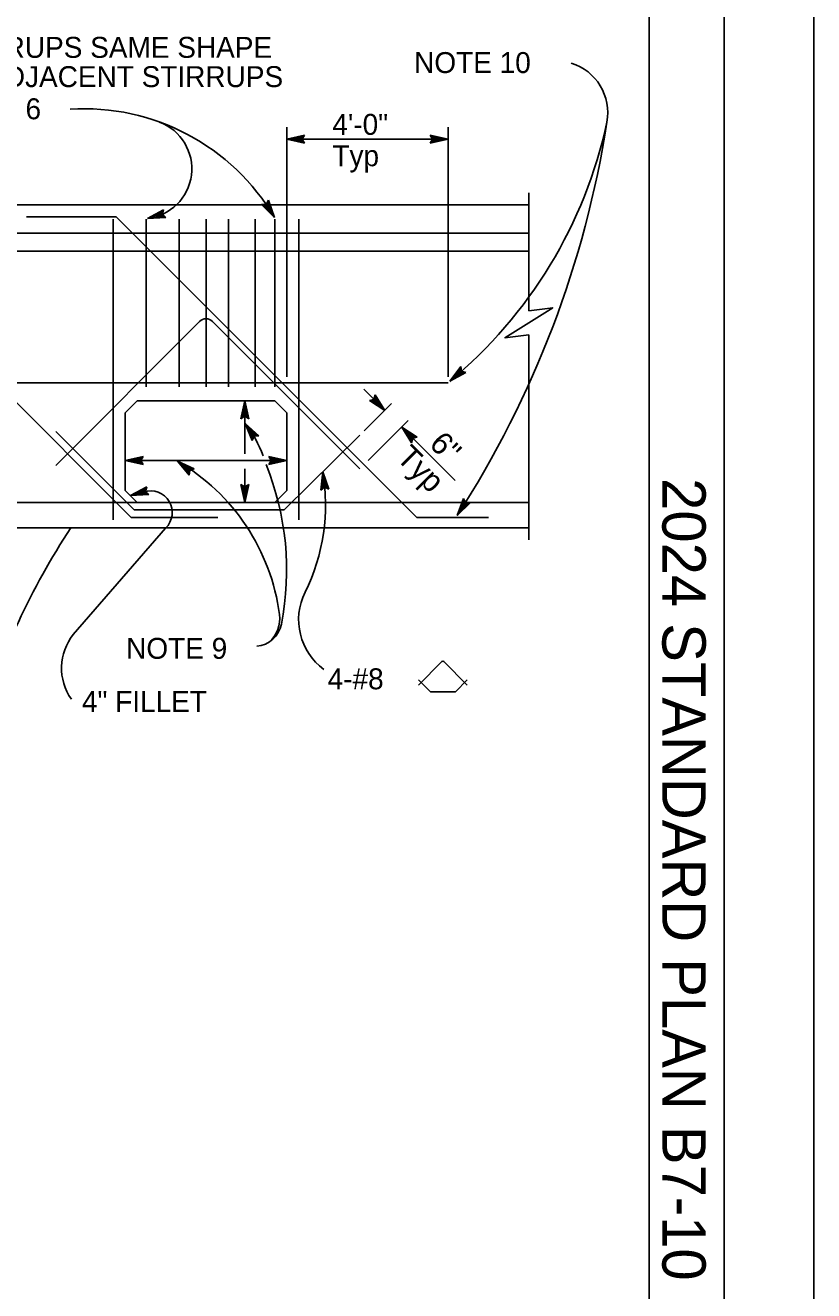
# Model space of a CAD drawing. Extents: x -894 to 866, y -472 to 714.
# Drawn here: x 602.2 to 866, y 35.3 to 458.4 of the extents above; entities that cross this region are included whole.
import ezdxf

# ---------------------------------------------------------------- set-up
doc = ezdxf.new("R2010")
doc.units = 0
for name, color, linetype in [('56 Stage 3 Anno', 7, 'Continuous'), ('57 Undefined', 7, 'Continuous'), ('60 Nongeo Data', 7, 'Continuous'), ('border_PLOTTING-ELEMENTS', 7, 'Continuous'), ('border_rw_22x34_Cut_Lines', 7, 'Continuous'), ('border_SHEET', 7, 'Continuous'), ('border_WITHIN-BORDER-anno', 7, 'Continuous')]:
    doc.layers.add(name, color=color, linetype=linetype)

msp = doc.modelspace()

# ---------------------------------------------------------------- linework, layer by layer
at = {"layer": '56 Stage 3 Anno'}
for p, q in [((689.69, 388.86), (689.69, 424.36)), ((743.69, 388.86), (743.69, 424.36)), ((689.69, 420.36), (695.69, 421.69)), ((689.69, 420.36), (743.69, 420.36)), ((695.69, 419.02), (689.69, 420.36)), ((689.69, 420.36), (689.69, 420.36)), ((695.47, 419.37), (691.07, 420.36)), ((691.08, 420.36), (695.45, 421.33)), ((692.45, 420.36), (695.27, 420.98)), ((695.24, 419.73), (692.45, 420.36)), ((693.83, 420.35), (695.04, 420.62)), ((695.06, 420.08), (693.83, 420.35)), ((695.69, 421.69), (694.89, 420.36)), ((694.89, 420.36), (695.69, 419.02)), ((695.69, 421.69), (695.69, 421.69)), ((695.69, 419.02), (695.69, 419.02)), ((738.49, 420.36), (737.69, 421.7)), ((737.69, 421.7), (737.69, 421.7)), ((737.69, 421.7), (743.69, 420.36)), ((743.69, 420.36), (737.69, 419.03)), ((737.69, 419.03), (738.49, 420.36)), ((737.69, 419.03), (737.69, 419.03)), ((737.9, 421.34), (742.31, 420.36)), ((742.3, 420.35), (737.92, 419.39)), ((740.92, 420.36), (738.1, 419.73)), ((738.14, 420.98), (740.92, 420.36)), ((738.31, 420.64), (739.54, 420.36)), ((739.54, 420.36), (738.33, 420.09)), ((743.69, 420.36), (743.69, 420.36)), ((681.29, 398.5), (682.84, 398.53)), ((685.6, 394.12), (681.29, 398.5)), ((681.29, 398.5), (681.29, 398.5)), ((684.86, 395.3), (681.72, 398.49)), ((684.14, 396.46), (682.11, 398.52)), ((683.4, 397.63), (682.54, 398.52)), ((682.84, 398.53), (683.55, 399.92)), ((682.98, 398.82), (683.4, 397.63)), ((683.18, 399.15), (684.14, 396.46)), ((683.36, 399.54), (684.87, 395.29)), ((683.55, 399.92), (683.55, 399.92)), ((683.55, 399.92), (685.6, 394.12)), ((643.11, 393.83), (648.52, 396.74)), ((649.24, 394.17), (643.11, 393.83)), ((643.11, 393.83), (643.11, 393.83)), ((648.94, 394.45), (644.43, 394.2)), ((644.44, 394.21), (648.39, 396.33)), ((645.76, 394.58), (648.31, 395.95)), ((648.62, 394.73), (645.76, 394.58)), ((647.09, 394.95), (648.18, 395.54)), ((648.35, 395.02), (647.09, 394.95)), ((648.52, 396.74), (648.11, 395.24)), ((648.11, 395.24), (649.24, 394.17)), ((648.52, 396.74), (648.52, 396.74)), ((649.24, 394.17), (649.24, 394.17)), ((685.6, 394.12), (685.6, 394.12)), ((689.69, 340.86), (689.69, 388.86)), ((743.69, 340.86), (743.69, 388.86)), ((744.21, 339.36), (747.89, 344.28)), ((744.21, 339.36), (747.89, 344.28)), ((745.26, 340.27), (747.95, 343.86)), ((745.26, 340.27), (747.95, 343.86)), ((746.31, 341.16), (748.04, 343.48)), ((746.31, 341.16), (748.04, 343.48)), ((747.35, 342.06), (748.1, 343.05)), ((747.35, 342.06), (748.1, 343.05)), ((747.89, 344.28), (747.89, 344.28)), ((747.89, 344.28), (748.15, 342.75)), ((747.89, 344.28), (747.89, 344.28)), ((747.89, 344.28), (748.15, 342.75)), ((748.15, 342.75), (749.63, 342.26)), ((748.15, 342.75), (749.63, 342.26)), ((749.63, 342.26), (744.21, 339.36)), ((749.63, 342.26), (744.21, 339.36)), ((744.21, 339.36), (744.21, 339.36)), ((744.21, 339.36), (744.21, 339.36)), ((749.24, 342.39), (745.26, 340.26)), ((749.24, 342.39), (745.26, 340.26)), ((748.83, 342.51), (746.31, 341.16)), ((748.83, 342.51), (746.31, 341.16)), ((748.47, 342.65), (747.35, 342.06)), ((748.47, 342.65), (747.35, 342.06)), ((749.63, 342.26), (749.63, 342.26)), ((749.63, 342.26), (749.63, 342.26)), ((715.48, 336.73), (722.55, 329.66)), ((718.87, 333.33), (719.25, 334.85)), ((719.16, 334.44), (721.57, 330.63)), ((719.25, 334.85), (719.25, 334.85)), ((719.25, 334.85), (722.55, 329.66)), ((674.35, 326.86), (675.69, 332.86)), ((674.35, 326.86), (675.69, 332.86)), ((674.7, 327.07), (675.69, 331.48)), ((674.7, 327.07), (675.69, 331.48)), ((675.06, 327.31), (675.68, 330.1)), ((675.06, 327.31), (675.68, 330.1)), ((675.68, 330.1), (676.31, 327.27)), ((675.68, 330.1), (676.31, 327.27)), ((675.69, 332.86), (675.69, 332.86)), ((675.69, 332.86), (677.02, 326.86)), ((675.69, 332.86), (675.69, 332.86)), ((675.69, 332.86), (677.02, 326.86)), ((675.69, 315.16), (675.69, 332.86)), ((675.69, 331.47), (676.66, 327.09)), ((675.69, 331.47), (676.66, 327.09)), ((715.57, 322.84), (724.73, 332)), ((717.37, 332.96), (718.87, 333.33)), ((722.55, 329.66), (717.37, 332.96)), ((717.37, 332.96), (717.37, 332.96)), ((721.56, 330.64), (717.79, 333.05)), ((720.6, 331.61), (718.16, 333.17)), ((719.62, 332.59), (718.58, 333.25)), ((718.95, 333.65), (719.62, 332.59)), ((719.07, 334.02), (720.6, 331.61)), ((675.69, 327.66), (674.35, 326.86)), ((675.69, 327.66), (674.35, 326.86)), ((674.35, 326.86), (674.35, 326.86)), ((674.35, 326.86), (674.35, 326.86)), ((675.41, 327.48), (675.68, 328.71)), ((675.41, 327.48), (675.68, 328.71)), ((675.68, 328.71), (675.95, 327.51)), ((675.68, 328.71), (675.95, 327.51)), ((677.02, 326.86), (675.69, 327.66)), ((677.02, 326.86), (675.69, 327.66)), ((677.02, 326.86), (677.02, 326.86)), ((677.02, 326.86), (677.02, 326.86)), ((716.92, 312.94), (730.28, 326.29)), ((722.55, 329.66), (722.55, 329.66)), ((678.13, 319.59), (675.78, 325.27)), ((675.78, 325.27), (675.78, 325.27)), ((675.78, 325.27), (680.32, 321.13)), ((678.3, 319.97), (676.57, 324.14)), ((676.58, 324.13), (679.89, 321.11)), ((678.46, 320.37), (677.36, 323.01)), ((677.36, 323.01), (679.5, 321.06)), ((678.64, 320.71), (678.16, 321.88)), ((678.16, 321.88), (679.07, 321.04)), ((728.17, 324.03), (746, 306.21)), ((731.47, 318.84), (728.17, 324.03)), ((728.17, 324.03), (728.17, 324.03)), ((728.17, 324.03), (733.36, 320.73)), ((731.57, 319.25), (729.15, 323.06)), ((729.16, 323.05), (732.94, 320.64)), ((731.66, 319.67), (730.13, 322.08)), ((730.13, 322.08), (732.57, 320.52)), ((678.77, 321.01), (678.13, 319.59)), ((678.13, 319.59), (678.13, 319.59)), ((680.32, 321.13), (678.77, 321.01)), ((680.32, 321.13), (680.32, 321.13)), ((731.78, 320.04), (731.1, 321.1)), ((731.1, 321.1), (732.15, 320.43)), ((731.85, 320.36), (731.47, 318.84)), ((731.47, 318.84), (731.47, 318.84)), ((733.36, 320.73), (731.85, 320.36)), ((733.36, 320.73), (733.36, 320.73)), ((635.69, 312.86), (641.69, 314.19)), ((635.69, 312.86), (641.69, 314.19)), ((637.08, 312.86), (641.45, 313.83)), ((637.08, 312.86), (641.45, 313.83)), ((638.45, 312.86), (641.27, 313.48)), ((638.45, 312.86), (641.27, 313.48)), ((639.83, 312.86), (641.04, 313.12)), ((639.83, 312.86), (641.04, 313.12)), ((641.69, 314.19), (640.89, 312.86)), ((641.69, 314.19), (640.89, 312.86)), ((641.69, 314.19), (641.69, 314.19)), ((641.69, 314.19), (641.69, 314.19)), ((684.49, 312.86), (683.69, 314.2)), ((683.69, 314.2), (683.69, 314.2)), ((683.69, 314.2), (689.69, 312.86)), ((684.49, 312.86), (683.69, 314.2)), ((683.69, 314.2), (683.69, 314.2)), ((683.69, 314.2), (689.69, 312.86)), ((683.9, 313.84), (688.31, 312.86)), ((683.9, 313.84), (688.31, 312.86)), ((684.14, 313.48), (686.92, 312.86)), ((684.14, 313.48), (686.92, 312.86)), ((684.31, 313.14), (685.54, 312.86)), ((684.31, 313.14), (685.54, 312.86)), ((635.69, 312.86), (689.69, 312.86)), ((641.69, 311.52), (635.69, 312.86)), ((635.69, 312.86), (635.69, 312.86)), ((641.69, 311.52), (635.69, 312.86)), ((635.69, 312.86), (635.69, 312.86)), ((641.47, 311.87), (637.07, 312.86)), ((641.47, 311.87), (637.07, 312.86)), ((641.24, 312.23), (638.45, 312.86)), ((641.24, 312.23), (638.45, 312.86)), ((641.06, 312.58), (639.83, 312.86)), ((641.06, 312.58), (639.83, 312.86)), ((640.89, 312.86), (641.69, 311.52)), ((640.89, 312.86), (641.69, 311.52)), ((641.69, 311.52), (641.69, 311.52)), ((641.69, 311.52), (641.69, 311.52)), ((657.05, 307.96), (653.16, 312.72)), ((653.16, 312.72), (653.16, 312.72)), ((653.16, 312.72), (658.7, 310.05)), ((657.1, 308.37), (654.25, 311.87)), ((654.26, 311.86), (658.29, 309.92)), ((657.14, 308.8), (655.33, 311.01)), ((655.33, 311.01), (657.94, 309.76)), ((657.21, 309.18), (656.42, 310.16)), ((656.42, 310.16), (657.53, 309.62)), ((657.25, 309.5), (657.05, 307.96)), ((658.7, 310.05), (657.25, 309.5)), ((658.7, 310.05), (658.7, 310.05)), ((675.69, 298.86), (675.69, 310.14)), ((689.69, 312.86), (683.69, 311.53)), ((683.69, 311.53), (684.49, 312.86)), ((689.69, 312.86), (683.69, 311.53)), ((683.69, 311.53), (684.49, 312.86)), ((683.69, 311.53), (683.69, 311.53)), ((683.69, 311.53), (683.69, 311.53)), ((688.3, 312.85), (683.92, 311.89)), ((688.3, 312.85), (683.92, 311.89)), ((686.92, 312.86), (684.1, 312.23)), ((686.92, 312.86), (684.1, 312.23)), ((685.54, 312.86), (684.33, 312.59)), ((685.54, 312.86), (684.33, 312.59)), ((689.69, 312.86), (689.69, 312.86)), ((689.69, 312.86), (689.69, 312.86)), ((701.13, 302.99), (701.74, 309.11)), ((701.74, 309.11), (701.74, 309.11)), ((701.74, 309.11), (703.78, 303.31)), ((657.05, 307.96), (657.05, 307.96)), ((675.69, 298.86), (674.36, 304.86)), ((674.36, 304.86), (674.36, 304.86)), ((674.36, 304.86), (675.69, 304.06)), ((675.69, 304.06), (677.03, 304.86)), ((677.03, 304.86), (675.69, 298.86)), ((676.67, 304.64), (675.69, 300.24)), ((677.03, 304.86), (677.03, 304.86)), ((701.46, 303.25), (701.91, 307.74)), ((701.78, 303.52), (702.07, 306.36)), ((701.91, 307.73), (703.39, 303.5)), ((702.07, 306.36), (703.03, 303.63)), ((702.11, 303.74), (702.23, 304.99)), ((702.23, 304.99), (702.64, 303.82)), ((637.46, 301.18), (642.89, 304.06)), ((637.46, 301.18), (641.89, 302.4)), ((643.6, 301.48), (637.46, 301.18)), ((637.46, 301.18), (637.46, 301.18)), ((643.3, 301.77), (638.79, 301.54)), ((638.8, 301.55), (642.76, 303.65)), ((640.12, 301.91), (642.68, 303.27)), ((642.98, 302.05), (640.12, 301.91)), ((641.46, 302.28), (642.55, 302.86)), ((642.71, 302.34), (641.46, 302.28)), ((642.89, 304.06), (642.47, 302.56)), ((642.47, 302.56), (643.6, 301.48)), ((642.89, 304.06), (642.89, 304.06)), ((643.6, 301.48), (643.6, 301.48)), ((675.68, 300.25), (674.72, 304.62)), ((675.69, 301.62), (675.06, 304.45)), ((675.69, 303), (675.42, 304.21)), ((676.31, 304.41), (675.69, 301.62)), ((675.96, 304.23), (675.69, 303)), ((702.36, 303.94), (701.13, 302.99)), ((701.13, 302.99), (701.13, 302.99)), ((703.78, 303.31), (702.36, 303.94)), ((703.78, 303.31), (703.78, 303.31)), ((675.69, 298.86), (675.69, 298.86)), ((746.67, 294.47), (748.81, 300.23)), ((751.05, 298.78), (746.67, 294.47)), ((747.42, 295.64), (748.98, 299.84)), ((750.64, 298.79), (747.42, 295.63)), ((748.17, 296.79), (749.18, 299.5)), ((750.21, 298.79), (748.17, 296.79)), ((748.81, 300.23), (748.81, 300.23)), ((748.81, 300.23), (749.49, 298.84)), ((748.92, 297.95), (749.35, 299.11)), ((749.82, 298.83), (748.92, 297.95)), ((749.49, 298.84), (751.05, 298.78)), ((751.05, 298.78), (751.05, 298.78)), ((746.67, 294.47), (746.67, 294.47)), ((649.17, 290.24), (618.29, 254.72))]:
    msp.add_line(p, q, dxfattribs=at)
for centre, radius, start, end in [((779.66, 429.14), 17.42, 349.7164, 72.6963), ((622.04, 356.74), 73.74, 30.4616, 93.7439), ((641.24, 410.42), 16.7, 276.4043, 69.1656), ((645.32, 458.65), 154.96, 309.6583, 347.8454), ((462.67, 478.02), 338.16, 327.1255, 351.1554), ((643.22, 300.04), 41.19, 20.4584, 37.778), ((617.55, 252.04), 70.36, 7.6433, 59.5893), ((595.71, 276.23), 93.95, 348.9179, 22.0906), ((636.35, 298.09), 66.32, 333.8108, 9.5588), ((644.14, 295.49), 7.27, 313.7249, 108.0491), ((643.53, 295.12), 7.46, 318.993, 319.0954), ((714.17, 259.64), 20.49, 153.3535, 234.0605), ((678.88, 259.93), 9.2, 275.1334, 348.9999), ((676.7, 260.07), 10.67, 312.0699, 7.1936), ((632.49, 243.48), 18.12, 141.6158, 215.0027)]:
    msp.add_arc(centre, radius, start, end, dxfattribs=at)
at = {"layer": '60 Nongeo Data'}
for p, q in [((770.69, 402.36), (770.69, 362.94)), ((470.69, 398.36), (770.69, 398.36)), ((602.67, 394.36), (632.67, 394.36)), ((631.69, 293.06), (631.69, 393.61)), ((632.67, 394.36), (733.17, 293.86)), ((642.69, 337.56), (642.69, 393.61)), ((653.69, 337.56), (653.69, 393.61)), ((662.69, 337.56), (662.69, 393.61)), ((670.19, 337.56), (670.19, 393.61)), ((679.19, 337.56), (679.19, 393.61)), ((685.69, 337.56), (685.69, 393.61)), ((693.69, 293.06), (693.69, 393.61)), ((637.62, 293.86), (538.62, 392.86)), ((290.69, 388.86), (770.69, 388.86)), ((290.69, 382.86), (770.69, 382.86)), ((612.43, 311.26), (660.57, 359.39)), ((664.81, 359.39), (714.09, 310.11)), ((770.69, 354.94), (770.69, 286.36)), ((581.69, 338.86), (743.69, 338.86)), ((635.69, 328.86), (639.69, 332.86)), ((639.69, 332.86), (685.69, 332.86)), ((685.69, 332.86), (689.69, 328.86)), ((635.69, 302.86), (635.69, 328.86)), ((689.69, 302.86), (689.69, 328.86)), ((638.65, 296.36), (612.43, 322.58)), ((714.13, 321.39), (688.8, 296.36)), ((639.69, 298.86), (635.69, 302.86)), ((689.69, 302.86), (685.69, 298.9)), ((470.69, 298.86), (689.69, 298.86)), ((635.69, 298.95), (635.69, 299.07)), ((638.65, 296.36), (688.8, 296.36)), ((689.56, 298.86), (770.69, 298.86)), ((637.62, 293.86), (666.69, 293.86)), ((733.17, 293.86), (757.17, 293.86)), ((290.69, 290.36), (770.69, 290.36)), ((733.79, 237.81), (741.62, 245.65)), ((750.09, 237.82), (742.27, 245.65)), ((737.74, 235.59), (733.79, 239.54)), ((746.14, 235.59), (750.09, 239.54)), ((737.74, 235.59), (746.14, 235.59))]:
    msp.add_line(p, q, dxfattribs=at)
msp.add_lwpolyline([(770.69, 362.94), (778.69, 363.94), (762.69, 353.94), (770.69, 354.94)], dxfattribs=at)
for centre, radius, start, end in [((662.69, 357.27), 3, 45, 135), ((818.37, 157.91), 240.63, 146.6082, 163.7779), ((741.94, 245.32), 0.457, 45.0001, 135)]:
    msp.add_arc(centre, radius, start, end, dxfattribs=at)
at = {"layer": 'border_PLOTTING-ELEMENTS'}
for points in [[(-894.04, -472.44), (865.96, -472.44), (865.96, 713.56), (-894.04, 713.56)], [(-864.04, 670.56), (835.96, 670.56), (835.96, -429.44), (-864.04, -429.44)]]:
    msp.add_lwpolyline(points, close=True, dxfattribs=at)
at = {"layer": 'border_rw_22x34_Cut_Lines'}
msp.add_lwpolyline([(-864.04, 670.56), (835.96, 670.56), (835.96, -429.44), (-864.04, -429.44)], close=True, dxfattribs=at)
at = {"layer": 'border_SHEET'}
msp.add_line((810.96, 645.56), (810.96, -404.44), dxfattribs=at)

# ---------------------------------------------------------------- texts
at = {"layer": '57 Undefined'}
for s, p in [('STIRRUPS SAME SHAPE', (574.02, 447.53)), ('NOTE 10', (732.31, 442.44)), ('AS ADJACENT STIRRUPS', (574.07, 437.74)), ('NOTE 6', (573.72, 426.99)), ('4\'-0"', (704.97, 421.78)), ('Typ', (704.97, 411.28)), ('NOTE 9', (635.99, 246.58)), ('4-#8', (703.38, 236.39)), ('4" FILLET', (621.19, 228.8))]:
    msp.add_text(s, height=7, dxfattribs=at).set_placement(p)
for s, p in [('6"', (737, 317.98)), ('Typ', (725.99, 313.43))]:
    msp.add_text(s, height=7.5, rotation=315, dxfattribs=at).set_placement(p)
at = {"layer": 'border_WITHIN-BORDER-anno'}
msp.add_text('2024 STANDARD PLAN B7-10', height=14.5, rotation=270, dxfattribs=at).set_placement((815.33, 307.01))

doc.saveas('drawing.dxf')
